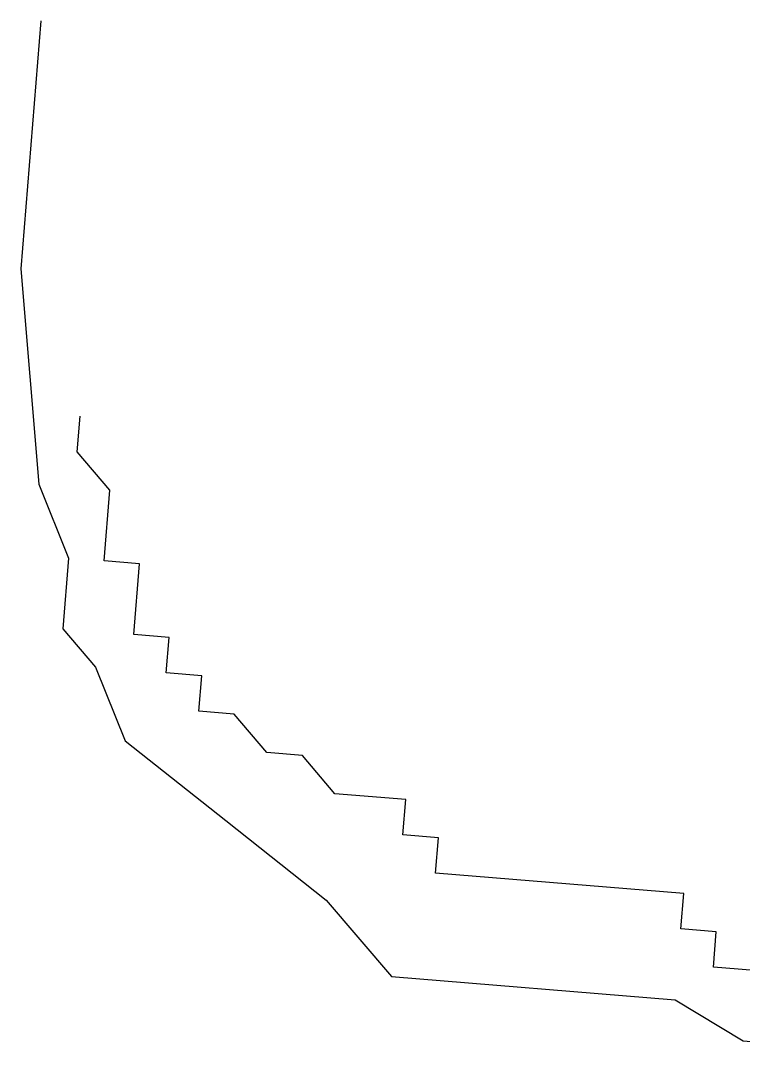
# Model space of a CAD drawing. Header units: millimetres. Extents: x 61831 to 121408, y 302 to 24841.
# Drawn here: x 104002 to 104498, y 18306 to 19017 of the extents above; entities that cross this region are included whole.
import ezdxf

# ---------------------------------------------------------------- set-up
doc = ezdxf.new("R2010")
doc.units = ezdxf.units.MM

# ---------------------------------------------------------------- blocks, each defined once
blk = doc.blocks.new('A$C75B70EFF')
at = {"color": 35}
for p, q in [((13.85, 5024.89), (0, 4854.49)), ((0, 4854.49), (12.49, 4706.46)), ((38.83, 4728.82), (40.8, 4753.16)), ((61.21, 4702.5), (38.83, 4728.82)), ((12.49, 4706.46), (32.89, 4655.8)), ((57.25, 4653.82), (61.21, 4702.5)), ((32.89, 4655.8), (28.93, 4607.11)), ((81.61, 4651.84), (57.25, 4653.82)), ((77.65, 4603.15), (81.61, 4651.84)), ((28.93, 4607.11), (51.31, 4580.79)), ((102.01, 4601.17), (77.65, 4603.15)), ((100.03, 4576.83), (102.01, 4601.17)), ((51.31, 4580.79), (71.72, 4530.13)), ((124.39, 4574.85), (100.03, 4576.83)), ((122.41, 4550.51), (124.39, 4574.85)), ((146.77, 4548.53), (122.41, 4550.51)), ((169.15, 4522.21), (146.77, 4548.53)), ((71.72, 4530.13), (140.84, 4475.5)), ((193.51, 4520.23), (169.15, 4522.21)), ((215.89, 4493.91), (193.51, 4520.23)), ((264.61, 4489.95), (215.89, 4493.91)), ((262.63, 4465.6), (264.61, 4489.95)), ((140.84, 4475.5), (209.95, 4420.88)), ((286.99, 4463.63), (262.63, 4465.6)), ((285.01, 4439.28), (286.99, 4463.63)), ((455.52, 4425.43), (285.01, 4439.28)), ((209.95, 4420.88), (254.71, 4368.24)), ((453.54, 4401.08), (455.52, 4425.43)), ((477.9, 4399.1), (453.54, 4401.08)), ((475.92, 4374.76), (477.9, 4399.1)), ((841.3, 4345.07), (475.92, 4374.76)), ((254.71, 4368.24), (449.58, 4352.4)), ((449.58, 4352.4), (496.32, 4324.1)), ((496.32, 4324.1), (618.11, 4314.2))]:
    blk.add_line(p, q, dxfattribs=at)

msp = doc.modelspace()

# ---------------------------------------------------------------- block references
msp.add_blockref('A$C75B70EFF', (104001.93, 13991.97))

doc.saveas('drawing.dxf')
